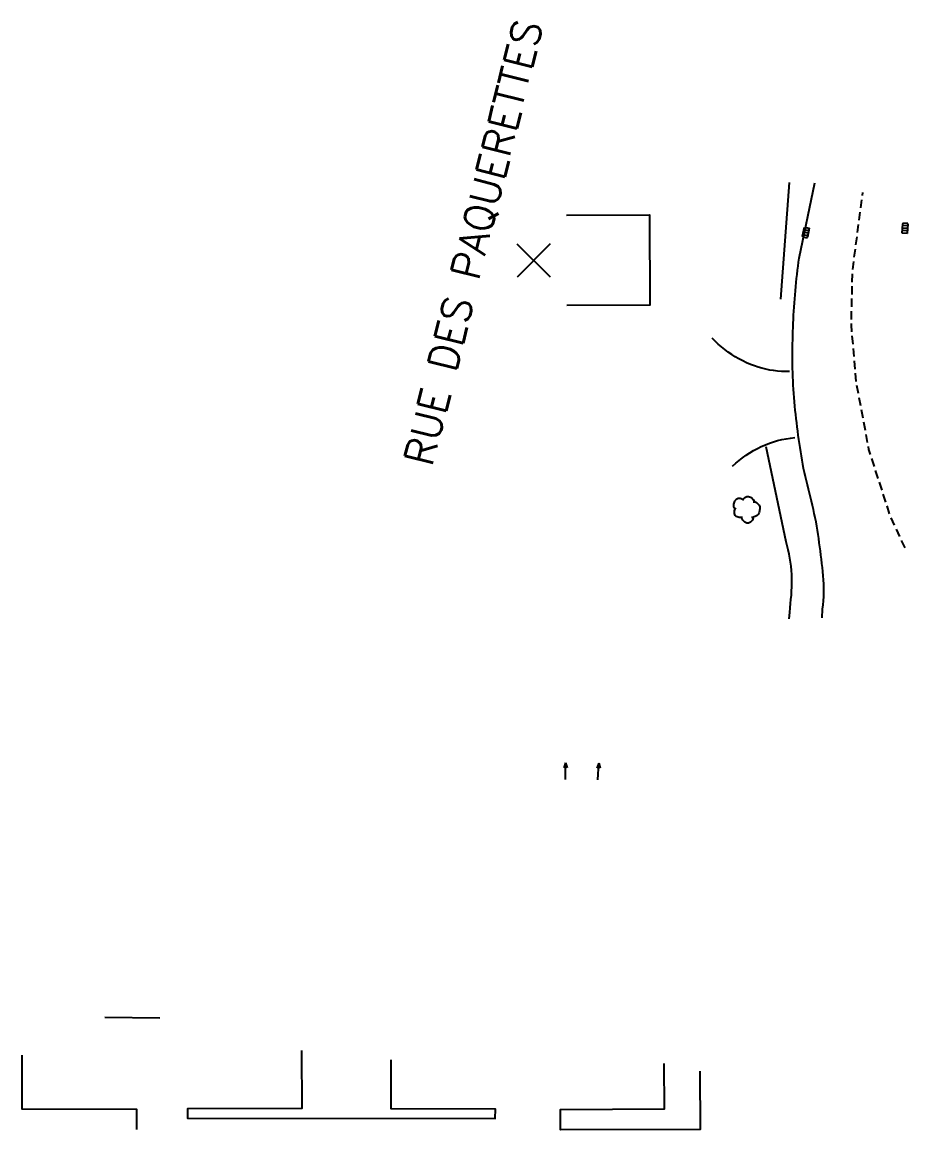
# Model space of a CAD drawing. Header units: millimetres. Extents: x 150050 to 151000, y 152675 to 153000.
# Drawn here: x 150946.8 to 151000.2, y 152799.9 to 152866.6 of the extents above; entities that cross this region are included whole.
import ezdxf
from ezdxf.enums import TextEntityAlignment as Align

# ---------------------------------------------------------------- set-up
doc = ezdxf.new("R2010")
doc.units = ezdxf.units.MM
doc.linetypes.add('DASHED', pattern=[0.75, 0.5, -0.25])
doc.layers.get('0').update_dxf_attribs({"linetype": 'CONTINUOUS'})
for name, color, linetype in [('W0001', 6, 'DASHED'), ('W0008', 7, 'CONTINUOUS'), ('W0017', 7, 'CONTINUOUS'), ('W0100', 7, 'CONTINUOUS'), ('W0105', 7, 'CONTINUOUS'), ('W0300', 7, 'CONTINUOUS'), ('W0302', 3, 'CONTINUOUS'), ('W0400', 7, 'CONTINUOUS'), ('W0989', 7, 'CONTINUOUS'), ('W0991', 7, 'CONTINUOUS')]:
    doc.layers.add(name, color=color, linetype=linetype)
doc.styles.get("Standard").update_dxf_attribs({"font": 'romans.shx', "width": 0.85})

# ---------------------------------------------------------------- blocks, each defined once
blk = doc.blocks.new('t105o')
for p, q in [((-0.5, 0), (0.5, 0)), ((0.5, 0), (0.2, 0.1)), ((0.5, 0), (0.2, -0.1))]:
    blk.add_line(p, q)
blk = doc.blocks.new('T300')
for p, q in [((-0.571, 0.686), (-0.686, 0.629)), ((-0.457, 0.686), (-0.571, 0.686)), ((-0.286, 0.629), (-0.457, 0.686)), ((-0.286, 0.629), (-0.171, 0.743)), ((-0.171, 0.743), (-0.057, 0.8)), ((-0.057, 0.8), (0.057, 0.8)), ((0.057, 0.8), (0.229, 0.743)), ((0.229, 0.743), (0.343, 0.629)), ((-0.8, 0.514), (-0.857, 0.343)), ((-0.857, 0.343), (-0.857, 0.171)), ((-0.857, 0.171), (-0.743, 0.057)), ((-0.686, 0.629), (-0.8, 0.514)), ((-0.8, -0.057), (-0.743, 0.057)), ((-0.743, 0.057), (-0.686, 0.114)), ((-0.229, 0.571), (-0.286, 0.629)), ((0.343, 0.629), (0.4, 0.514)), ((0.457, 0.457), (0.343, 0.457)), ((0.4, 0.514), (0.4, 0.457)), ((0.571, 0.4), (0.457, 0.457)), ((0.571, 0.4), (0.686, 0.286)), ((0.686, 0.286), (0.743, 0.171)), ((0.743, 0.057), (0.686, -0.171)), ((0.743, 0.171), (0.743, 0.057)), ((-0.8, -0.171), (-0.8, -0.057)), ((-0.8, -0.229), (-0.8, -0.171)), ((-0.743, -0.343), (-0.8, -0.229)), ((-0.686, -0.4), (-0.743, -0.343)), ((-0.514, -0.457), (-0.686, -0.4)), ((-0.4, -0.457), (-0.514, -0.457)), ((-0.4, -0.457), (-0.343, -0.457)), ((-0.343, -0.457), (-0.343, -0.4)), ((-0.343, -0.514), (-0.343, -0.457)), ((-0.286, -0.629), (-0.343, -0.514)), ((-0.171, -0.743), (-0.286, -0.629)), ((0.286, -0.457), (0.229, -0.457)), ((0.286, -0.629), (0.229, -0.686)), ((0.457, -0.4), (0.286, -0.457)), ((0.343, -0.514), (0.286, -0.629)), ((0.343, -0.514), (0.343, -0.457)), ((0.571, -0.343), (0.457, -0.4)), ((0.629, -0.286), (0.571, -0.343)), ((0.686, -0.171), (0.629, -0.286)), ((-0.057, -0.8), (-0.171, -0.743)), ((0.057, -0.8), (-0.057, -0.8)), ((0.171, -0.743), (0.057, -0.8)), ((0.229, -0.686), (0.171, -0.743))]:
    blk.add_line(p, q)
blk = doc.blocks.new('T400')
for p, q in [((-0.15, 0.3), (0.15, 0.3)), ((-0.15, -0.25), (-0.15, 0.3)), ((-0.15, 0.15), (0.15, 0.15)), ((-0.15, 0), (0.15, 0)), ((0.15, 0.3), (0.15, -0.25)), ((-0.15, -0.15), (0.15, -0.15)), ((-0.15, -0.25), (-0.15, -0.3)), ((-0.15, -0.3), (0.15, -0.3)), ((0.15, -0.3), (0.15, -0.25))]:
    blk.add_line(p, q)
blk = doc.blocks.new('t991o')
at = {"color": 0, "linetype": 'Continuous'}
for p, q in [((-1, 1), (1, -1)), ((-1, -1), (1, 1))]:
    blk.add_line(p, q, dxfattribs=at)

msp = doc.modelspace()

# ---------------------------------------------------------------- linework, layer by layer
at = {"layer": 'W0001', "flags": 128}
msp.add_lwpolyline([(151000, 152834.937), (150999.102, 152836.879), (150997.824, 152840.862), (150997.062, 152844.935), (150996.764, 152848.384), (150996.835, 152851.635), (150997.455, 152856.346)], dxfattribs=at)
at = {"layer": 'W0008', "flags": 128}
for points in [[(150994.996, 152830.711), (150995.034, 152831.248), (150995.064, 152831.5), (150995.085, 152831.751), (150995.098, 152832.002), (150995.104, 152832.253), (150995.103, 152832.504), (150995.096, 152832.754), (150995.084, 152833.004), (150995.066, 152833.253), (150995.045, 152833.503), (150995.02, 152833.752), (150994.992, 152834.002), (150994.962, 152834.251), (150994.93, 152834.5), (150994.898, 152834.749), (150994.864, 152834.998), (150994.832, 152835.247), (150994.8, 152835.496), (150994.765, 152835.749), (150994.726, 152836.001), (150994.682, 152836.251), (150994.634, 152836.501), (150994.584, 152836.751), (150994.53, 152836.999), (150994.474, 152837.247), (150994.415, 152837.495), (150994.356, 152837.743), (150994.296, 152837.99), (150994.235, 152838.237), (150994.175, 152838.484), (150994.115, 152838.732), (150994.056, 152838.979), (150993.999, 152839.227), (150993.944, 152839.476), (150993.891, 152839.725), (150993.842, 152839.974), (150993.796, 152840.225), (150993.754, 152840.476), (150993.716, 152840.726), (150993.678, 152840.976), (150993.64, 152841.227), (150993.604, 152841.477), (150993.569, 152841.728), (150993.534, 152841.978), (150993.501, 152842.229), (150993.47, 152842.48), (150993.439, 152842.731), (150993.411, 152842.982), (150993.384, 152843.233), (150993.358, 152843.485), (150993.335, 152843.737), (150993.314, 152843.989), (150993.294, 152844.241), (150993.277, 152844.493), (150993.262, 152844.746), (150993.25, 152844.999), (150993.24, 152845.252), (150993.232, 152845.505), (150993.227, 152845.752), (150993.224, 152846), (150993.221, 152846.247), (150993.22, 152846.494), (150993.221, 152846.741), (150993.223, 152846.988), (150993.226, 152847.234), (150993.23, 152847.481), (150993.236, 152847.728), (150993.244, 152847.974), (150993.253, 152848.221), (150993.263, 152848.467), (150993.275, 152848.714), (150993.288, 152848.96), (150993.302, 152849.206), (150993.318, 152849.452), (150993.336, 152849.698), (150993.354, 152849.944), (150993.374, 152850.19), (150993.396, 152850.436), (150993.419, 152850.681), (150993.443, 152850.927), (150993.469, 152851.173), (150993.496, 152851.418), (150993.525, 152851.663), (150993.554, 152851.909), (150993.586, 152852.154), (150993.619, 152852.399), (150994.562, 152856.935)], [(150993.015, 152830.666), (150993.051, 152831.045), (150993.072, 152831.326), (150993.093, 152831.578), (150993.125, 152831.829), (150993.15, 152832.08), (150993.168, 152832.33), (150993.179, 152832.58), (150993.182, 152832.83), (150993.179, 152833.079), (150993.169, 152833.328), (150993.152, 152833.576), (150993.128, 152833.824), (150993.096, 152834.072), (150993.058, 152834.32), (150993.013, 152834.567), (150992.961, 152834.813), (150992.902, 152835.059), (150992.835, 152835.305), (150991.631, 152841.027)], [(150951.798, 152806.647), (150955.111, 152806.618)], [(150963.647, 152804.648), (150963.665, 152801.144), (150956.772, 152801.125), (150956.768, 152800.577), (150975.309, 152800.548), (150975.321, 152801.117), (150969.036, 152801.124), (150969.041, 152804.086)], [(150953.729, 152799.888), (150953.726, 152801.092), (150946.813, 152801.108), (150946.815, 152804.372)], [(150987.63, 152803.408), (150987.657, 152799.885), (150979.246, 152799.865), (150979.237, 152801.101), (150985.503, 152801.124), (150985.497, 152803.871)]]:
    msp.add_lwpolyline(points, dxfattribs=at)
at = {"layer": 'W0017', "flags": 128}
for points in [[(150993.035, 152845.569), (150992.793, 152845.566), (150992.553, 152845.573), (150992.314, 152845.59), (150992.078, 152845.617), (150991.843, 152845.654), (150991.61, 152845.702), (150991.379, 152845.759), (150991.149, 152845.826), (150990.921, 152845.903), (150990.696, 152845.99), (150990.456, 152846.093), (150990.222, 152846.205), (150989.994, 152846.325), (150989.771, 152846.452), (150989.554, 152846.589), (150989.343, 152846.733), (150989.137, 152846.885), (150988.937, 152847.046), (150988.742, 152847.215), (150988.553, 152847.392), (150988.37, 152847.578)], [(150989.613, 152839.851), (150989.806, 152840.033), (150990.006, 152840.206), (150990.212, 152840.37), (150990.425, 152840.524), (150990.644, 152840.669), (150990.869, 152840.804), (150991.102, 152840.93), (150991.34, 152841.047), (150991.582, 152841.152), (150991.826, 152841.247), (150992.073, 152841.33), (150992.323, 152841.402), (150992.576, 152841.464), (150992.832, 152841.514), (150993.091, 152841.554), (150993.353, 152841.583)]]:
    msp.add_lwpolyline(points, dxfattribs=at)
at = {"layer": 'W0100', "flags": 128}
msp.add_lwpolyline([(150979.614, 152854.989), (150984.614, 152855.004), (150984.63, 152849.56), (150979.63, 152849.546)], dxfattribs=at)
at = {"layer": 'W0302', "flags": 128}
msp.add_lwpolyline([(150993.018, 152856.957), (150992.497, 152849.934)], dxfattribs=at)

# ---------------------------------------------------------------- block references
at = {"layer": 'W0105'}
for p, rotation in [((150979.537, 152821.478), 90.1441854162491), ((150981.524, 152821.461), 87.01802591247002)]:
    msp.add_blockref('t105o', p, dxfattribs=dict(at, rotation=rotation))
at = {"layer": 'W0300'}
msp.add_blockref('T300', (150990.515, 152837.231), dxfattribs=at)
at = {"layer": 'W0400'}
for p, rotation in [((150994.022, 152853.943), 348.2481915285311), ((150999.996, 152854.197), 176.1221073645118)]:
    msp.add_blockref('T400', p, dxfattribs=dict(at, rotation=rotation))
at = {"layer": 'W0991', "rotation": 270.1698140756117}
msp.add_blockref('t991o', (150977.622, 152852.261), dxfattribs=at)

# ---------------------------------------------------------------- texts
at = {"layer": 'W0989'}
msp.add_text('RUE DES PAQUERETTES', height=1.75, rotation=75.95129, dxfattribs=at).set_placement((150974.071, 152853.313), align=Align.MIDDLE)

doc.saveas('drawing.dxf')
